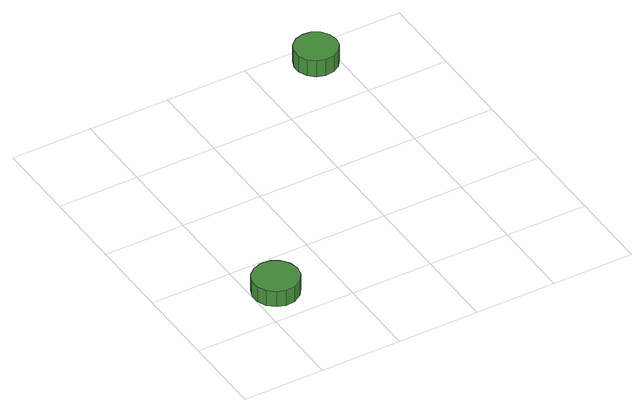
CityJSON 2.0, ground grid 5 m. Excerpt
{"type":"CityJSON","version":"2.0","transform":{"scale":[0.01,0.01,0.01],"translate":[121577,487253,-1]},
"CityObjects":{
"tree1":{"type":"SolitaryVegetationObject","attributes":{"function":"something"},"geometry":[{"type":"MultiSurface","lod":"1","boundaries":[[[0,1,2,3,4,5,6,7,8,9,10,11,12,13,14]],[[15,16,17,18,19,20,21,22,23,24,25,26,27,28,29]],[[0,29,28,1]],[[1,28,27,2]],[[2,27,26,3]],[[3,26,25,4]],[[4,25,24,5]],[[5,24,23,6]],[[6,23,22,7]],[[7,22,21,8]],[[8,21,20,9]],[[9,20,19,10]],[[10,19,18,11]],[[11,18,17,12]],[[12,17,16,13]],[[13,16,15,14]],[[14,15,29,0]]]}]},
"tree2":{"type":"SolitaryVegetationObject","attributes":{"function":"something"}},
"tree3":{"type":"SolitaryVegetationObject","attributes":{"function":"something"},"geometry":[{"type":"MultiSurface","lod":"1","boundaries":[[[30,31,32,33,34,35,36,37,38,39,40,41,42,43,44]],[[45,46,47,48,49,50,51,52,53,54,55,56,57,58,59]],[[30,59,58,31]],[[31,58,57,32]],[[32,57,56,33]],[[33,56,55,34]],[[34,55,54,35]],[[35,54,53,36]],[[36,53,52,37]],[[37,52,51,38]],[[38,51,50,39]],[[39,50,49,40]],[[40,49,48,41]],[[41,48,47,42]],[[42,47,46,43]],[[43,46,45,44]],[[44,45,59,30]]]}]},
"tree4":{"type":"SolitaryVegetationObject","attributes":{"function":"something"}},
"tree5":{"type":"SolitaryVegetationObject","attributes":{"function":"something"}}
},
"vertices":[
[283,238,164],[271,295,164],[237,343,164],[186,372,164],[128,378,164],[73,360,164],[29,321,164],[5,267,164],[5,209,164],[29,156,164],[73,116,164],[128,98,164],[186,104,164],[237,134,164],[271,181,164],[271,181,59],[237,134,59],[186,104,59],[128,98,59],[73,116,59],[29,156,59],[5,209,59],[5,267,59],[29,321,59],[73,360,59],[128,378,59],[186,372,59],[237,343,59],[271,295,59],[283,238,59],
[1510,1865,171],[1499,1918,171],[1467,1962,171],[1420,1990,171],[1366,1995,171],[1314,1978,171],[1274,1942,171],[1252,1893,171],[1252,1838,171],[1274,1789,171],[1314,1752,171],[1366,1735,171],[1420,1741,171],[1467,1768,171],[1499,1812,171],[1499,1812,59],[1467,1768,59],[1420,1741,59],[1366,1735,59],[1314,1752,59],[1274,1789,59],[1252,1838,59],[1252,1893,59],[1274,1942,59],[1314,1978,59],[1366,1995,59],[1420,1990,59],[1467,1962,59],[1499,1918,59],[1510,1865,59]
]}
